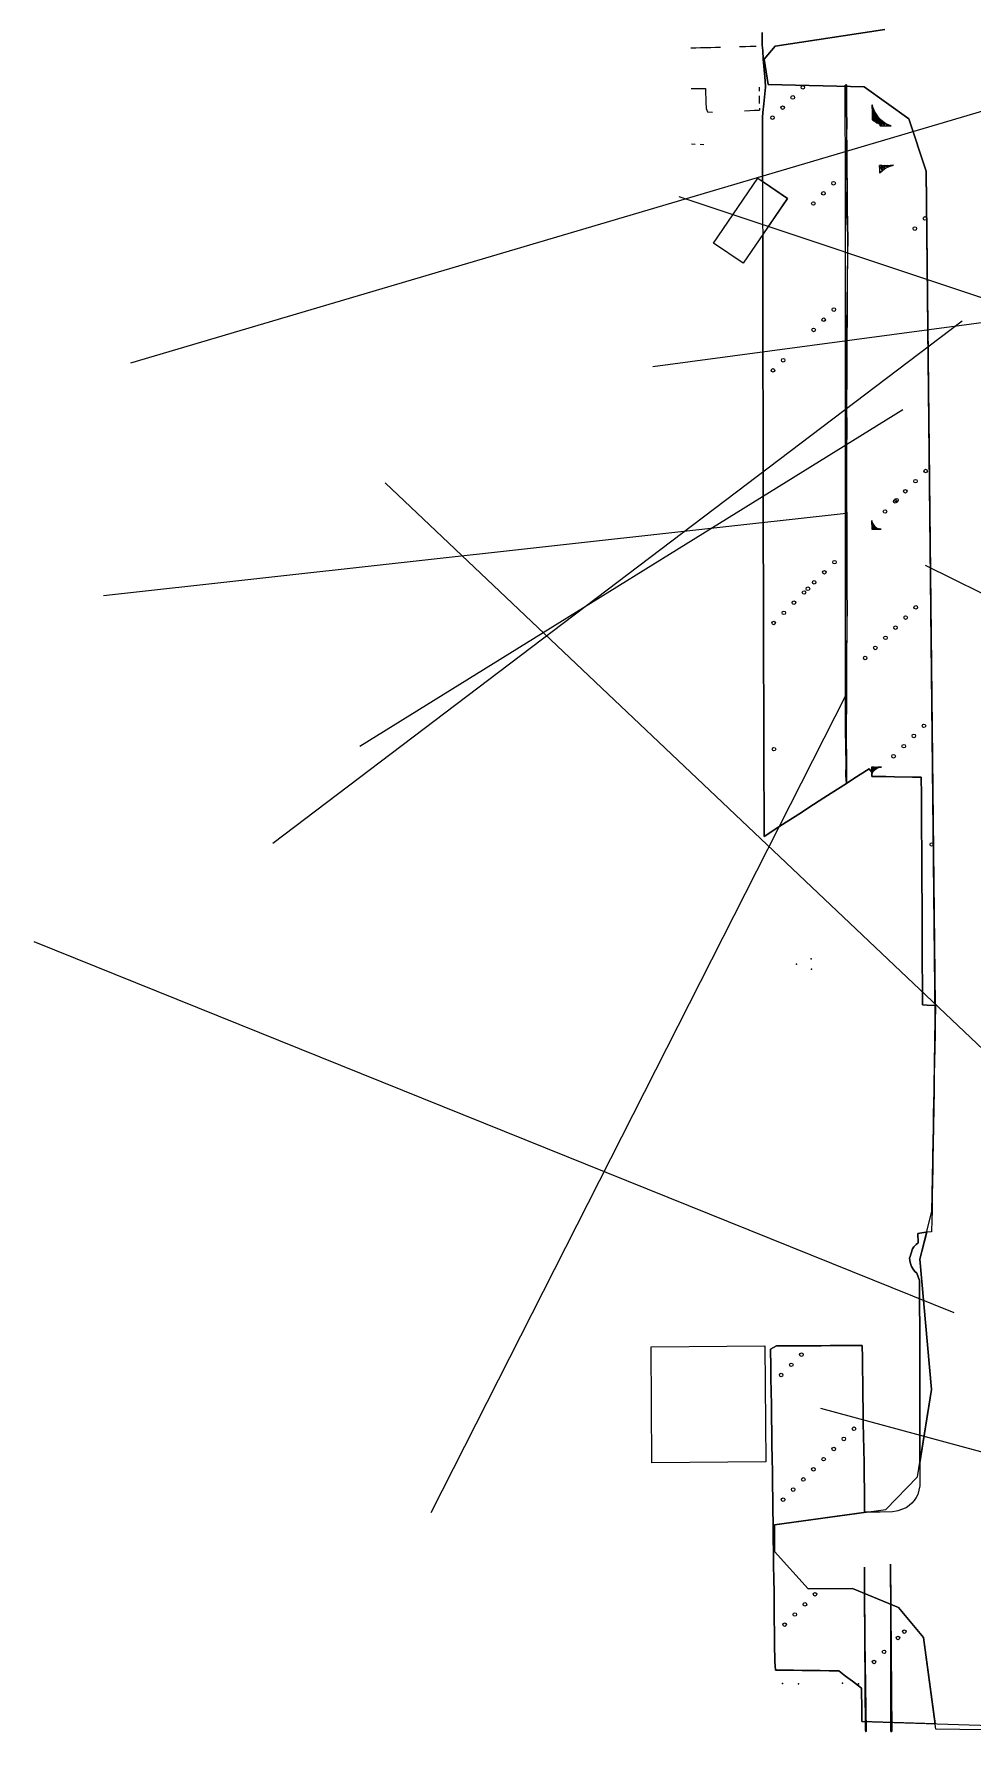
# Model space of a CAD drawing. Header units: metres. Extents: x 4 to 261, y 19 to 641.
# Drawn here: x 24.7 to 129.5, y 18.5 to 208.2 of the extents above; entities that cross this region are included whole.
import ezdxf

# ---------------------------------------------------------------- set-up
doc = ezdxf.new("R2010")
doc.units = ezdxf.units.M
for name, color, linetype in [('BOUNDARY', 7, 'Continuous'), ('BUILDING', 7, 'Continuous'), ('CURB', 7, 'Continuous'), ('ELECTR_CABLE', 7, 'Continuous'), ('ELECTR_CABLE_COMM', 7, 'Continuous'), ('HEAT', 7, 'Continuous'), ('OVERHEAD_POWER_LINE', 7, 'Continuous'), ('ROAD', 7, 'Continuous'), ('SEWER', 7, 'Continuous'), ('SIDEWALK_PATH', 7, 'Continuous'), ('TREE', 7, 'Continuous')]:
    doc.layers.add(name, color=color, linetype=linetype)

# ---------------------------------------------------------------- blocks, each defined once
blk = doc.blocks.new('МИСКАНТУС_КИТАЙСКИЙ')
blk.add_circle((0, 0), 0.2)
blk = doc.blocks.new('BEREZA')
blk.add_circle((0, 0), 0.2)
blk = doc.blocks.new('ДЕРЕН_FLAVIRAMEA')
blk.add_circle((0, 0), 0.2)
blk = doc.blocks.new('ДЕРЕН_SIBIRICA')
blk.add_circle((0, 0), 0.2)
blk = doc.blocks.new('СПИРЕЯ_СЕРАЯ')
blk.add_circle((0, 0), 0.2)

msp = doc.modelspace()

# ---------------------------------------------------------------- linework, layer by layer
at = {"layer": 'BOUNDARY'}
msp.add_lwpolyline([(106.06, 208.38), (106.07, 206.95), (106.07, 206.95), (106.12, 206.38), (106.19, 205.4), (106.36, 203.41), (106.43, 202.41), (106.45, 202.29), (106.45, 202.29), (106.25, 200.42), (106.15, 199.44), (106.09, 198.87), (106.09, 198.87), (106.09, 197.44), (106.09, 196.44), (106.09, 194.45), (106.1, 193.45), (106.1, 191.45), (106.1, 190.45), (106.1, 188.46), (106.1, 187.46), (106.12, 185.46), (106.12, 184.46), (106.12, 182.48), (106.12, 181.47), (106.13, 179.47), (106.13, 178.47), (106.13, 176.49), (106.13, 175.49), (106.15, 173.49), (106.15, 172.5), (106.15, 170.5), (106.15, 169.5), (106.16, 167.5), (106.16, 166.51), (106.16, 164.51), (106.16, 163.51), (106.18, 161.51), (106.18, 160.53), (106.18, 158.53), (106.18, 157.52), (106.18, 155.52), (106.19, 154.54), (106.19, 152.54), (106.19, 151.54), (106.19, 149.55), (106.21, 148.55), (106.21, 146.55), (106.21, 145.55), (106.21, 143.56), (106.21, 142.56), (106.22, 140.56), (106.22, 139.56), (106.22, 137.58), (106.22, 136.58), (106.24, 134.57), (106.24, 133.57), (106.24, 131.59), (106.24, 130.59), (106.25, 128.59), (106.25, 127.59), (106.25, 125.6), (106.25, 124.6), (106.27, 122.6), (106.27, 121.6), (106.27, 119.61), (106.27, 118.61), (106.27, 118.58), (106.27, 118.58), (107.93, 119.64), (108.76, 120.18), (110.45, 121.26), (111.29, 121.79), (112.96, 122.88), (113.79, 123.42), (115.48, 124.5), (116.32, 125.03), (118, 126.11), (118.32, 125.74), (118.32, 125.27), (118.32, 125.27), (119.87, 125.26), (120.86, 125.24), (122.86, 125.2), (123.84, 125.18), (123.86, 123.18), (123.86, 122.18), (123.87, 120.2), (123.87, 119.2), (123.89, 117.19), (123.89, 116.21), (123.9, 114.21), (123.9, 113.21), (123.92, 111.21), (123.92, 110.22), (123.93, 108.22), (123.93, 107.22), (123.95, 105.22), (123.95, 104.23), (123.96, 102.23), (123.96, 101.23), (123.98, 99.75), (123.98, 99.75), (124.48, 99.74), (125.43, 99.68), (125.4, 97.68), (125.37, 96.69), (125.34, 94.69), (125.32, 93.69), (125.29, 91.69), (125.28, 90.71), (125.23, 88.7), (125.22, 87.7), (125.19, 85.72), (125.17, 84.72), (125.13, 82.72), (125.11, 81.72), (125.08, 79.73), (125.07, 78.73), (125.04, 76.73), (125.01, 75.73), (124.99, 74.39), (124.99, 74.39), (124.35, 74.36), (123.44, 74.21), (123.5, 73.18), (123.5, 73.18), (123.25, 72.98), (123.25, 72.98), (123.01, 72.73), (123.01, 72.73), (122.84, 72.49), (122.56, 71.55), (122.54, 71.5), (122.54, 71.5), (122.56, 71.18), (122.56, 71.18), (122.63, 70.85), (122.63, 70.85), (122.74, 70.53), (122.74, 70.53), (122.92, 70.23), (122.92, 70.23), (123.13, 69.98), (123.13, 69.98), (123.33, 69.79), (123.65, 68.97), (123.65, 66.96), (123.65, 65.96), (123.66, 63.98), (123.66, 62.98), (123.66, 60.98), (123.66, 59.98), (123.66, 57.99), (123.68, 56.99), (123.68, 54.99), (123.68, 53.99), (123.68, 52), (123.68, 51), (123.68, 49), (123.69, 48.02), (123.69, 46.28), (123.69, 46.28), (123.68, 46.02), (123.44, 45.04), (123.28, 44.73), (123.28, 44.73), (123.05, 44.39), (123.05, 44.39), (122.8, 44.09), (122.8, 44.09), (122.5, 43.81), (122.5, 43.81), (122.16, 43.58), (122.16, 43.58), (122.14, 43.57), (121.21, 43.22), (121.02, 43.18), (121.02, 43.18), (120.62, 43.13), (120.62, 43.13), (119.23, 43.1), (118.23, 43.09), (117.51, 43.07), (117.51, 43.07), (117.5, 43.72), (117.5, 43.72), (117.48, 44.36), (117.48, 45.34), (117.45, 47.34), (117.44, 48.34), (117.41, 50.33), (117.39, 51.33), (117.36, 53.33), (117.35, 54.33), (117.32, 56.32), (117.3, 57.32), (117.27, 59.32), (117.26, 60.32), (117.24, 61.72), (117.24, 61.72), (116.65, 61.71), (115.65, 61.71), (113.66, 61.69), (112.66, 61.68), (110.66, 61.66), (109.66, 61.66), (107.67, 61.65), (107, 61.31), (107.03, 59.32), (107.04, 58.32), (107.07, 56.32), (107.09, 55.32), (107.12, 53.33), (107.13, 52.33), (107.16, 50.33), (107.18, 49.33), (107.21, 47.34), (107.22, 46.34), (107.25, 44.34), (107.27, 43.36), (107.28, 41.8), (107.28, 41.8), (107.28, 41.36), (107.3, 40.36), (107.33, 38.36), (107.34, 37.37), (107.37, 35.37), (107.39, 34.37), (107.4, 32.38), (107.42, 31.38), (107.45, 29.38), (107.46, 28.38), (107.49, 26.4), (107.57, 25.45), (109.55, 25.42), (110.55, 25.41), (112.55, 25.38), (113.55, 25.37), (114.61, 25.35), (114.61, 25.35), (115.36, 24.78), (116.15, 24.19), (117.17, 23.41), (117.17, 23.41), (117.17, 22.69), (117.18, 21.69), (117.2, 19.69), (153.21, 18.57)], dxfattribs=at)
at = {"layer": 'BUILDING'}
for points in [[(100.64, 184.86), (105.57, 192.11), (108.88, 189.85), (103.95, 182.61)], [(93.65, 61.57), (106.38, 61.66), (106.46, 48.69), (93.74, 48.61)]]:
    msp.add_lwpolyline(points, close=True, dxfattribs=at)
at = {"layer": 'CURB'}
for points in [[(105.4, 206.81), (104.73, 206.8), (104.21, 206.78), (103.54, 206.77)], [(101.42, 206.71), (100.85, 206.69), (100.33, 206.68), (99.19, 206.65), (98.67, 206.63), (98.1, 206.62)], [(98.12, 202.11), (98.67, 202.11), (99.19, 202.13), (99.74, 202.13)], [(99.74, 202.13), (99.74, 201.56), (99.76, 201.04), (99.77, 200.59), (99.77, 200.59), (99.8, 199.9), (99.97, 199.53), (100.53, 199.47)], [(105.72, 201.29), (105.72, 200.81)], [(105.73, 202.27), (105.73, 201.81)], [(104.09, 199.63), (104.67, 199.66), (105.19, 199.69), (105.76, 199.71)], [(105.72, 200.81), (105.73, 200.45)], [(105.76, 199.92), (105.76, 199.71)], [(98.59, 195.88), (98.16, 195.9)], [(99.55, 195.85), (99.12, 195.87)]]:
    msp.add_lwpolyline(points, dxfattribs=at)
at = {"layer": 'ELECTR_CABLE'}
msp.add_line((35.56, 171.46), (146.61, 204.34), dxfattribs=at)
at = {"layer": 'ELECTR_CABLE_COMM'}
for p, q in [((216, 187.47), (93.86, 171.02)), ((112.57, 54.7), (162.45, 41.21))]:
    msp.add_line(p, q, dxfattribs=at)
at = {"layer": 'GROUND'}
msp.add_lwpolyline([(119.78, 208.71), (107.52, 206.84), (106.3, 205.42), (106.72, 202.59), (117.44, 202.32), (122.43, 198.73), (124.37, 192.9), (125.38, 99.68), (124.48, 99.74), (123.98, 99.75), (123.96, 101.23), (123.96, 102.23), (123.95, 104.23), (123.95, 105.22), (123.93, 107.22), (123.93, 108.22), (123.92, 110.22), (123.92, 111.21), (123.9, 113.21), (123.9, 114.21), (123.89, 116.21), (123.89, 117.19), (123.87, 119.2), (123.87, 120.2), (123.86, 122.18), (123.86, 123.18), (123.84, 125.18), (122.86, 125.2), (120.86, 125.24), (119.87, 125.26), (118.32, 125.27), (118.32, 125.74), (118, 126.11), (116.32, 125.03), (115.48, 124.5), (113.79, 123.42), (112.96, 122.88), (111.29, 121.79), (110.45, 121.26), (108.76, 120.18), (107.93, 119.64), (106.27, 118.58), (106.27, 118.61), (106.27, 119.61), (106.27, 121.6), (106.27, 122.6), (106.25, 124.6), (106.25, 125.6), (106.25, 127.59), (106.25, 128.59), (106.24, 130.59), (106.24, 131.59), (106.24, 133.57), (106.24, 134.57), (106.22, 136.58), (106.22, 137.58), (106.22, 139.56), (106.22, 140.56), (106.21, 142.56), (106.21, 143.56), (106.21, 145.55), (106.21, 146.55), (106.21, 148.55), (106.19, 149.55), (106.19, 151.54), (106.19, 152.54), (106.19, 154.54), (106.18, 155.52), (106.18, 157.52), (106.18, 158.53), (106.18, 160.53), (106.18, 161.51), (106.16, 163.51), (106.16, 164.51), (106.16, 166.51), (106.16, 167.5), (106.15, 169.5), (106.15, 170.5), (106.15, 172.5), (106.15, 173.49), (106.13, 175.49), (106.13, 176.49), (106.13, 178.47), (106.13, 179.47), (106.12, 181.47), (106.12, 182.48), (106.12, 184.46), (106.12, 185.46), (106.12, 185.79), (108.88, 189.85), (106.1, 191.74), (106.1, 193.45), (106.09, 194.45), (106.09, 196.44), (106.09, 197.44), (106.09, 198.87), (106.15, 199.44), (106.25, 200.42), (106.45, 202.29), (106.43, 202.41), (106.36, 203.41), (106.19, 205.4), (106.12, 206.38), (106.07, 206.95), (106.06, 208.38)], dxfattribs=at)
for points in [[(125.37, 96.69), (125.37, 96.89), (125.32, 93.87), (125.34, 94.69)], [(125.23, 88.7), (125.27, 90.24), (125.23, 88.18), (125.07, 78.62), (125.07, 78.73), (125.08, 79.73), (125.11, 81.72), (125.13, 82.72), (125.17, 84.72), (125.19, 85.72), (125.22, 87.66), (125.22, 87.66), (125.22, 87.66), (125.22, 87.7)], [(123.68, 51), (123.68, 52), (123.68, 53.99), (123.68, 54.99), (123.68, 56.99), (123.66, 57.99), (123.66, 59.98), (123.66, 60.98), (123.66, 62.98), (123.66, 63.98), (123.65, 65.96), (123.65, 66.96), (123.65, 68.97), (123.33, 69.79), (123.13, 69.98), (122.92, 70.23), (122.74, 70.53), (122.63, 70.85), (122.56, 71.18), (122.54, 71.5), (122.56, 71.55), (122.84, 72.49), (123.01, 72.73), (123.25, 72.98), (123.5, 73.18), (123.44, 74.21), (124.35, 74.36), (124.44, 74.36), (123.67, 71.34), (124.99, 56.8), (123.68, 48.6), (123.68, 49)], [(117.18, 21.69), (117.17, 22.69), (117.17, 23.41), (116.15, 24.19), (115.36, 24.78), (114.61, 25.35), (113.55, 25.37), (112.55, 25.38), (110.55, 25.41), (109.55, 25.42), (107.57, 25.45), (107.49, 26.4), (107.46, 28.38), (107.45, 29.38), (107.42, 31.38), (107.4, 32.38), (107.39, 34.37), (107.37, 35.37), (107.34, 37.37), (107.33, 38.36), (107.3, 40.36), (107.28, 41.36), (107.28, 41.8), (107.27, 43.36), (107.25, 44.34), (107.22, 46.34), (107.21, 47.34), (107.18, 49.33), (107.16, 50.33), (107.13, 52.33), (107.12, 53.33), (107.09, 55.32), (107.07, 56.32), (107.04, 58.32), (107.03, 59.32), (107, 61.31), (107.67, 61.65), (109.66, 61.66), (110.66, 61.66), (112.66, 61.68), (113.66, 61.69), (115.65, 61.71), (116.65, 61.71), (117.24, 61.72), (117.26, 60.32), (117.27, 59.32), (117.3, 57.32), (117.32, 56.32), (117.35, 54.33), (117.36, 53.33), (117.39, 51.33), (117.41, 50.33), (117.44, 48.34), (117.45, 47.34), (117.48, 45.34), (117.48, 44.36), (117.5, 43.72), (117.51, 43.07), (117.69, 43.08), (107.46, 41.66), (107.44, 38.7), (111.21, 34.52), (116.14, 34.57), (121.28, 32.45), (124.07, 29.09), (125.39, 19.44), (117.2, 19.69)]]:
    msp.add_lwpolyline(points, close=True, dxfattribs=at)
at = {"layer": 'HEAT'}
for p, q in [((63.96, 158.06), (163.55, 63.68)), ((124.28, 148.89), (256.63, 82.88)), ((115.46, 134.43), (69.04, 43.01)), ((24.72, 106.85), (127.48, 65.37))]:
    msp.add_line(p, q, dxfattribs=at)
at = {"layer": 'OVERHEAD_POWER_LINE'}
for p, q in [((147.46, 173.08), (96.81, 190.03)), ((121.76, 166.22), (61.12, 128.63)), ((115.46, 154.65), (32.49, 145.45))]:
    msp.add_line(p, q, dxfattribs=at)
at = {"layer": 'ROAD'}
msp.add_lwpolyline([(149.5, 18.52), (125.47, 18.85), (124.07, 29.09), (121.28, 32.45), (116.14, 34.57), (111.21, 34.52), (107.44, 38.7), (107.46, 41.66), (119.86, 43.38), (123.43, 47.03), (124.99, 56.8), (123.67, 71.34), (125.03, 76.68), (125.23, 88.18), (125.39, 98.17), (124.37, 192.9), (122.43, 198.73), (117.44, 202.32), (106.72, 202.59), (106.3, 205.42), (107.52, 206.84), (119.78, 208.71)], dxfattribs=at)
for points in [[(125.23, 90.62), (125.23, 90.62), (125.26, 90.62)], [(125.22, 87.66), (125.19, 87.66), (125.19, 87.66)]]:
    msp.add_lwpolyline(points, close=True, dxfattribs=at)
at = {"layer": 'SEWER'}
msp.add_line((128.39, 176.14), (51.42, 117.78), dxfattribs=at)
at = {"layer": 'SIDEWALK_PATH'}
for points in [[(115.53, 202.53), (115.35, 202.51), (115.35, 202.51), (115.54, 198.53), (115.54, 198.53), (115.53, 202.53)], [(115.35, 202.51), (115.54, 198.53), (115.54, 198.53), (115.36, 190.94), (115.36, 190.94), (115.35, 202.51), (115.54, 198.53), (115.36, 190.94), (115.36, 190.94), (115.62, 185.79), (115.62, 185.79), (115.54, 198.53)], [(118.53, 198.53), (118.44, 198.59), (118.44, 198.59), (118.35, 200.3), (118.35, 200.3), (118.53, 198.53), (118.44, 198.59), (118.35, 200.3), (118.35, 200.3), (118.35, 198.65), (118.35, 198.65), (118.44, 198.59)], [(118.53, 198.53), (118.47, 199.92), (118.47, 199.92), (118.35, 200.3), (118.35, 200.3), (118.53, 198.53)], [(118.63, 199.53), (118.68, 198.44), (118.68, 198.44), (118.47, 199.92), (118.47, 199.92), (118.63, 199.53), (118.68, 198.44), (118.47, 199.92), (118.47, 199.92), (118.53, 198.53), (118.53, 198.53), (118.68, 198.44)], [(118.84, 199.18), (118.89, 198.3), (118.89, 198.3), (118.63, 199.53), (118.63, 199.53), (118.84, 199.18), (118.89, 198.3), (118.63, 199.53), (118.63, 199.53), (118.68, 198.44), (118.68, 198.44), (118.89, 198.3)], [(119, 198.96), (119.05, 198.2), (119.05, 198.2), (118.84, 199.18), (118.84, 199.18), (119, 198.96), (119.05, 198.2), (118.84, 199.18), (118.84, 199.18), (118.89, 198.3), (118.89, 198.3), (119.05, 198.2)], [(119.09, 198.86), (119.12, 198.2), (119.12, 198.2), (119, 198.96), (119, 198.96), (119.09, 198.86), (119.12, 198.2), (119, 198.96), (119, 198.96), (119.05, 198.2), (119.05, 198.2), (119.12, 198.2)], [(119.15, 198.8), (119.18, 198.18), (119.18, 198.18), (119.09, 198.86), (119.09, 198.86), (119.15, 198.8), (119.18, 198.18), (119.09, 198.86), (119.09, 198.86), (119.12, 198.2), (119.12, 198.2), (119.18, 198.18)], [(119.21, 198.75), (119.24, 197.94), (119.24, 197.94), (119.15, 198.8), (119.15, 198.8), (119.21, 198.75), (119.24, 197.94), (119.15, 198.8), (119.15, 198.8), (119.18, 198.18), (119.18, 198.18), (119.24, 197.94)], [(119.39, 198.57), (119.42, 197.94), (119.42, 197.94), (119.21, 198.75), (119.21, 198.75), (119.39, 198.57), (119.42, 197.94), (119.21, 198.75), (119.21, 198.75), (119.24, 197.94), (119.24, 197.94), (119.42, 197.94)], [(119.72, 198.32), (119.74, 197.96), (119.74, 197.96), (119.39, 198.57), (119.39, 198.57), (119.72, 198.32), (119.74, 197.96), (119.39, 198.57), (119.39, 198.57), (119.42, 197.94), (119.42, 197.94), (119.74, 197.96)], [(120.08, 198.12), (120.09, 197.96), (120.09, 197.96), (119.72, 198.32), (119.72, 198.32), (120.08, 198.12), (120.09, 197.96), (119.72, 198.32), (119.72, 198.32), (119.74, 197.96), (119.74, 197.96), (120.09, 197.96)], [(120.47, 197.97), (120.08, 198.12), (120.08, 198.12), (120.09, 197.96), (120.09, 197.96), (120.47, 197.97)], [(119.45, 192.93), (119.42, 193.52), (119.42, 193.52), (119.18, 193.51), (119.18, 193.51), (119.45, 192.93)], [(119.45, 192.93), (119.23, 192.73), (119.23, 192.73), (119.18, 193.51), (119.18, 193.51), (119.45, 192.93), (119.23, 192.73), (119.18, 193.51), (119.18, 193.51), (119.18, 192.69), (119.18, 192.69), (119.23, 192.73)], [(119.72, 193.52), (119.74, 193.14), (119.74, 193.14), (119.42, 193.52), (119.42, 193.52), (119.72, 193.52), (119.74, 193.14), (119.42, 193.52), (119.42, 193.52), (119.45, 192.93), (119.45, 192.93), (119.74, 193.14)], [(120.04, 193.54), (120.05, 193.32), (120.05, 193.32), (119.72, 193.52), (119.72, 193.52), (120.04, 193.54), (120.05, 193.32), (119.72, 193.52), (119.72, 193.52), (119.74, 193.14), (119.74, 193.14), (120.05, 193.32)], [(120.38, 193.54), (120.38, 193.45), (120.38, 193.45), (120.04, 193.54), (120.04, 193.54), (120.38, 193.54), (120.38, 193.45), (120.04, 193.54), (120.04, 193.54), (120.05, 193.32), (120.05, 193.32), (120.38, 193.45)], [(120.72, 193.55), (120.38, 193.54), (120.38, 193.54), (120.38, 193.45), (120.38, 193.45), (120.72, 193.55)], [(115.36, 190.94), (115.62, 185.79), (115.62, 185.79), (115.38, 167.9), (115.38, 167.9), (115.36, 190.94), (115.62, 185.79), (115.38, 167.9), (115.38, 167.9), (115.51, 165.05), (115.51, 165.05), (115.62, 185.79)], [(115.38, 167.9), (115.51, 165.05), (115.51, 165.05), (115.39, 148.01), (115.39, 148.01), (115.38, 167.9), (115.51, 165.05), (115.39, 148.01), (115.39, 148.01), (115.56, 144.62), (115.56, 144.62), (115.51, 165.05)], [(118.39, 152.91), (118.36, 152.91), (118.36, 152.91), (118.32, 153.85), (118.32, 153.85), (118.39, 152.91), (118.36, 152.91), (118.32, 153.85), (118.32, 153.85), (118.32, 152.91), (118.32, 152.91), (118.36, 152.91)], [(118.39, 152.91), (118.35, 153.67), (118.35, 153.67), (118.32, 153.85), (118.32, 153.85), (118.39, 152.91)], [(118.42, 153.49), (118.45, 152.91), (118.45, 152.91), (118.35, 153.67), (118.35, 153.67), (118.42, 153.49), (118.45, 152.91), (118.35, 153.67), (118.35, 153.67), (118.39, 152.91), (118.39, 152.91), (118.45, 152.91)], [(118.53, 153.33), (118.54, 152.91), (118.54, 152.91), (118.42, 153.49), (118.42, 153.49), (118.53, 153.33), (118.54, 152.91), (118.42, 153.49), (118.42, 153.49), (118.45, 152.91), (118.45, 152.91), (118.54, 152.91)], [(118.66, 153.18), (118.68, 152.91), (118.68, 152.91), (118.53, 153.33), (118.53, 153.33), (118.66, 153.18), (118.68, 152.91), (118.53, 153.33), (118.53, 153.33), (118.54, 152.91), (118.54, 152.91), (118.68, 152.91)], [(118.81, 153.06), (118.83, 152.91), (118.83, 152.91), (118.66, 153.18), (118.66, 153.18), (118.81, 153.06), (118.83, 152.91), (118.66, 153.18), (118.66, 153.18), (118.68, 152.91), (118.68, 152.91), (118.83, 152.91)], [(118.99, 152.99), (118.99, 152.91), (118.99, 152.91), (118.81, 153.06), (118.81, 153.06), (118.99, 152.99), (118.99, 152.91), (118.81, 153.06), (118.81, 153.06), (118.83, 152.91), (118.83, 152.91), (118.99, 152.91)], [(119.17, 152.93), (119.17, 152.91), (119.17, 152.91), (118.99, 152.99), (118.99, 152.99), (119.17, 152.93), (119.17, 152.91), (118.99, 152.99), (118.99, 152.99), (118.99, 152.91), (118.99, 152.91), (119.17, 152.91)], [(119.36, 152.91), (119.17, 152.93), (119.17, 152.93), (119.17, 152.91), (119.17, 152.91), (119.36, 152.91)], [(115.39, 148.01), (115.56, 144.62), (115.56, 144.62), (115.39, 129.8), (115.39, 129.8), (115.39, 148.01), (115.56, 144.62), (115.39, 129.8), (115.39, 129.8), (115.48, 128.05), (115.48, 128.05), (115.56, 144.62)], [(115.48, 128.05), (115.39, 129.8), (115.39, 129.8), (115.42, 125.36), (115.42, 125.36), (115.48, 128.05)], [(115.48, 128.05), (115.47, 124.5), (115.47, 124.5), (115.42, 125.36), (115.42, 125.36), (115.48, 128.05), (115.47, 124.5), (115.42, 125.36), (115.42, 125.36), (115.44, 124.47), (115.44, 124.47), (115.47, 124.5)], [(118.41, 126.33), (118.44, 125.77), (118.44, 125.77), (118.33, 126.33), (118.33, 126.33), (118.41, 126.33), (118.44, 125.77), (118.33, 126.33), (118.33, 126.33), (118.36, 125.59), (118.36, 125.59), (118.44, 125.77)], [(118.33, 126.33), (118.33, 126.32), (118.33, 126.32), (118.36, 125.59), (118.36, 125.59), (118.33, 126.33), (118.33, 126.32), (118.36, 125.59), (118.36, 125.59), (118.33, 126.32), (118.36, 125.59), (118.33, 126.32), (118.33, 126.32), (118.33, 125.41), (118.33, 125.41), (118.36, 125.59)], [(118.53, 126.33), (118.54, 125.91), (118.54, 125.91), (118.41, 126.33), (118.41, 126.33), (118.53, 126.33), (118.54, 125.91), (118.41, 126.33), (118.41, 126.33), (118.44, 125.77), (118.44, 125.77), (118.54, 125.91)], [(118.66, 126.32), (118.68, 126.06), (118.68, 126.06), (118.53, 126.33), (118.53, 126.33), (118.66, 126.32), (118.68, 126.06), (118.53, 126.33), (118.53, 126.33), (118.54, 125.91), (118.54, 125.91), (118.68, 126.06)], [(118.83, 126.32), (118.84, 126.17), (118.84, 126.17), (118.66, 126.32), (118.66, 126.32), (118.83, 126.32), (118.84, 126.17), (118.66, 126.32), (118.66, 126.32), (118.68, 126.06), (118.68, 126.06), (118.84, 126.17)], [(119, 126.32), (119, 126.24), (119, 126.24), (118.83, 126.32), (118.83, 126.32), (119, 126.32), (119, 126.24), (118.83, 126.32), (118.83, 126.32), (118.84, 126.17), (118.84, 126.17), (119, 126.24)], [(119.2, 126.32), (119.2, 126.3), (119.2, 126.3), (119, 126.32), (119, 126.32), (119.2, 126.32), (119.2, 126.3), (119, 126.32), (119, 126.32), (119, 126.24), (119, 126.24), (119.2, 126.3)], [(119.38, 126.32), (119.2, 126.32), (119.2, 126.32), (119.2, 126.3), (119.2, 126.3), (119.38, 126.32)], [(117.48, 36.95), (117.5, 34.26), (117.5, 34.26), (117.51, 33.94), (117.51, 33.94), (117.48, 36.95)], [(120.41, 37.27), (120.42, 32.7), (120.42, 32.7), (120.45, 32.07), (120.45, 32.07), (120.41, 37.27)], [(117.51, 33.94), (117.5, 34.26), (117.5, 34.26), (117.62, 18.71), (117.62, 18.71), (117.51, 33.94)], [(117.63, 18.57), (117.62, 18.71), (117.62, 18.71), (117.71, 18.57), (117.71, 18.57), (117.63, 18.57), (117.62, 18.71), (117.71, 18.57), (117.71, 18.57), (117.51, 33.94), (117.51, 33.94), (117.62, 18.71)], [(120.56, 18.57), (120.45, 32.07), (120.45, 32.07), (120.45, 18.57), (120.45, 18.57), (120.56, 18.57), (120.45, 32.07), (120.45, 18.57), (120.45, 18.57), (120.42, 32.7), (120.42, 32.7), (120.45, 32.07)], [(117.62, 18.57), (117.63, 18.57), (117.63, 18.57), (117.62, 18.71), (117.62, 18.71), (117.62, 18.57)]]:
    msp.add_lwpolyline(points, close=True, dxfattribs=at)
at = {"layer": 'TREE'}
for p in [(111.54, 104.89), (109.89, 104.32), (111.59, 103.74), (108.35, 23.96), (110.12, 23.9), (115.04, 23.98), (116.81, 23.91)]:
    msp.add_point(p, dxfattribs=at)

# ---------------------------------------------------------------- block references
at = {"layer": 'BUSH'}
for name, p in [('МИСКАНТУС_КИТАЙСКИЙ', (109.48, 201.13)), ('МИСКАНТУС_КИТАЙСКИЙ', (110.61, 202.26)), ('МИСКАНТУС_КИТАЙСКИЙ', (108.35, 199.99)), ('МИСКАНТУС_КИТАЙСКИЙ', (107.22, 198.86)), ('СПИРЕЯ_СЕРАЯ', (114.04, 191.54)), ('СПИРЕЯ_СЕРАЯ', (112.91, 190.41)), ('СПИРЕЯ_СЕРАЯ', (111.78, 189.28)), ('СПИРЕЯ_СЕРАЯ', (124.25, 187.61)), ('СПИРЕЯ_СЕРАЯ', (123.12, 186.48)), ('ДЕРЕН_SIBIRICA', (112.94, 176.3)), ('ДЕРЕН_SIBIRICA', (114.07, 177.43)), ('ДЕРЕН_SIBIRICA', (111.81, 175.16)), ('ДЕРЕН_FLAVIRAMEA', (107.28, 170.64)), ('ДЕРЕН_SIBIRICA', (108.41, 171.77)), ('ДЕРЕН_FLAVIRAMEA', (124.32, 159.39)), ('МИСКАНТУС_КИТАЙСКИЙ', (123.19, 158.26)), ('МИСКАНТУС_КИТАЙСКИЙ', (120.93, 156)), ('МИСКАНТУС_КИТАЙСКИЙ', (122.06, 157.13)), ('МИСКАНТУС_КИТАЙСКИЙ', (119.79, 154.87)), ('СПИРЕЯ_СЕРАЯ', (113.01, 148.08)), ('СПИРЕЯ_СЕРАЯ', (114.14, 149.21)), ('СПИРЕЯ_СЕРАЯ', (111.87, 146.95)), ('СПИРЕЯ_СЕРАЯ', (109.61, 144.69)), ('СПИРЕЯ_СЕРАЯ', (110.74, 145.82)), ('ДЕРЕН_FLAVIRAMEA', (123.22, 144.16)), ('ДЕРЕН_SIBIRICA', (107.35, 142.42)), ('ДЕРЕН_SIBIRICA', (108.48, 143.55)), ('ДЕРЕН_FLAVIRAMEA', (122.09, 143.02)), ('ДЕРЕН_FLAVIRAMEA', (119.83, 140.76)), ('ДЕРЕН_FLAVIRAMEA', (120.96, 141.89)), ('МИСКАНТУС_КИТАЙСКИЙ', (117.57, 138.5)), ('МИСКАНТУС_КИТАЙСКИЙ', (118.7, 139.63)), ('ДЕРЕН_FLAVIRAMEA', (124.14, 130.93)), ('ДЕРЕН_FLAVIRAMEA', (123.01, 129.8)), ('МИСКАНТУС_КИТАЙСКИЙ', (107.38, 128.32)), ('МИСКАНТУС_КИТАЙСКИЙ', (120.74, 127.53)), ('ДЕРЕН_FLAVIRAMEA', (121.88, 128.66)), ('СПИРЕЯ_СЕРАЯ', (125.02, 117.67)), ('ДЕРЕН_FLAVIRAMEA', (110.45, 60.68)), ('ДЕРЕН_FLAVIRAMEA', (109.32, 59.54)), ('МИСКАНТУС_КИТАЙСКИЙ', (108.19, 58.41)), ('СПИРЕЯ_СЕРАЯ', (115.19, 51.27)), ('СПИРЕЯ_СЕРАЯ', (116.32, 52.4)), ('СПИРЕЯ_СЕРАЯ', (114.06, 50.14)), ('ДЕРЕН_SIBIRICA', (111.79, 47.87)), ('СПИРЕЯ_СЕРАЯ', (112.93, 49)), ('ДЕРЕН_SIBIRICA', (109.53, 45.61)), ('ДЕРЕН_SIBIRICA', (110.66, 46.74)), ('ДЕРЕН_SIBIRICA', (108.4, 44.48)), ('ДЕРЕН_FLAVIRAMEA', (110.84, 32.78)), ('ДЕРЕН_FLAVIRAMEA', (111.97, 33.91)), ('ДЕРЕН_FLAVIRAMEA', (108.58, 30.52)), ('ДЕРЕН_FLAVIRAMEA', (109.71, 31.65)), ('МИСКАНТУС_КИТАЙСКИЙ', (121.94, 29.74)), ('МИСКАНТУС_КИТАЙСКИЙ', (119.68, 27.48)), ('МИСКАНТУС_КИТАЙСКИЙ', (118.55, 26.35))]:
    msp.add_blockref(name, p, dxfattribs=at)
at = {"layer": 'TREE'}
for p in [(121.07, 156.14), (111.17, 146.24), (121.24, 29.03)]:
    msp.add_blockref('BEREZA', p, dxfattribs=at)

doc.saveas('drawing.dxf')
